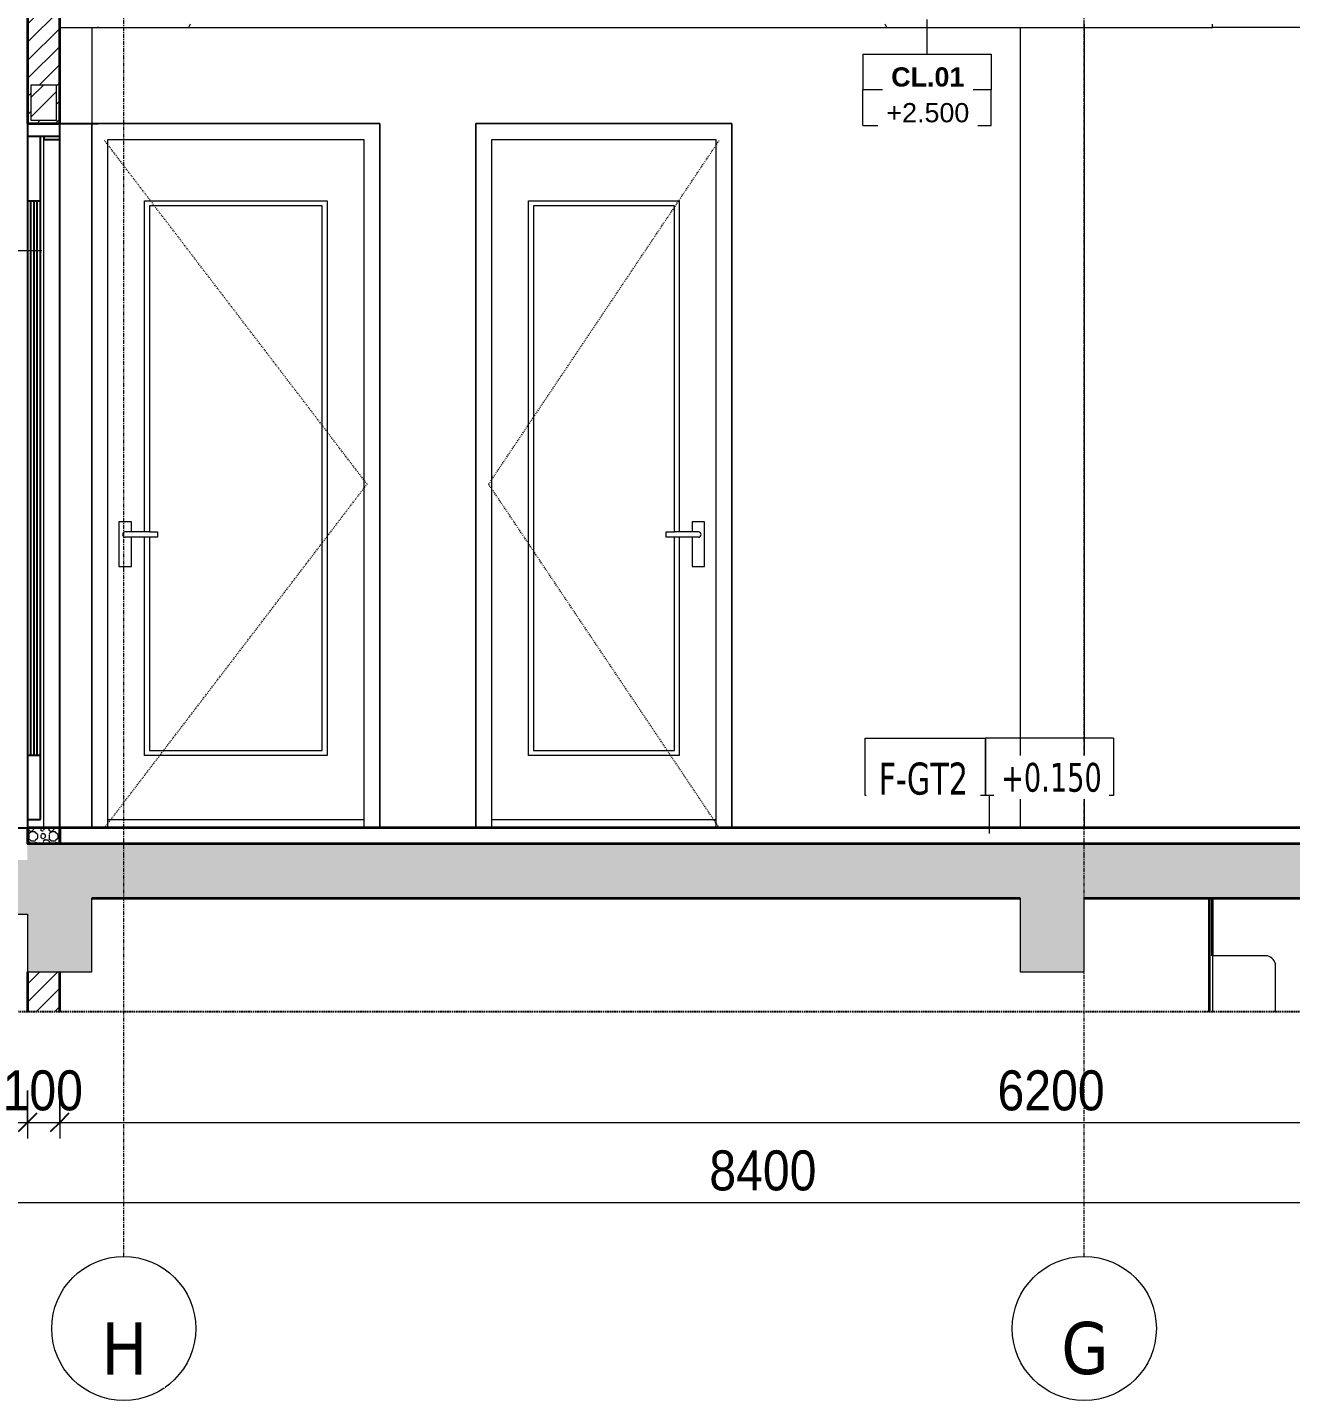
# Model space of a CAD drawing. Header units: millimetres. Extents: x 32270 to 221883, y 3811 to 78637.
# Drawn here: x 98241 to 102186, y 3811 to 8100 of the extents above; entities that cross this region are included whole.
import ezdxf

# ---------------------------------------------------------------- set-up
doc = ezdxf.new("R2010")
doc.units = ezdxf.units.MM
for name, pattern in [('Centre', [31.75, 6.35, -4.7625, 15.875, -4.7625]), ('Dash', [6, 3, -3]), ('Grid Line', [22.225, 12.7, -3.175, 3.175, -3.175]), ('Hidden', [7.14375, 4.7625, -2.38125])]:
    doc.linetypes.add(name, pattern=pattern)
for name, color, linetype, lineweight in [('0-5', 130, 'Continuous', 5), ('A-ANNO-DIMS', 211, 'Continuous', 9), ('A-ANNO-DIMS-50', 211, 'Continuous', 9), ('A-CLNG-1', 7, 'Continuous', 35), ('A-CLNG-2', 250, 'Continuous', 18), ('A-CLNG-FNSH-1', 250, 'Continuous', 18), ('A-CLNG-IDEN', 151, 'Continuous', 9), ('A-CLNG-PATT-1', 250, 'Continuous', 18), ('A-DETL-GENF', 92, 'Continuous', 18), ('A-DETL-GENF-3', 92, 'Hidden', 25), ('A-DETL-GENF-4', 9, 'Continuous', 18), ('A-DETL-GENF-HDLN-1', 250, 'Dash', 18), ('A-DETL-MEDM', 33, 'Continuous', 35), ('A-DETL-THIN', 151, 'Continuous', 18), ('A-DOOR-3', 250, 'Continuous', 18), ('A-DOOR-4', 10, 'Continuous', 25), ('A-DOOR-IDEN', 31, 'Continuous', 9), ('A-FLOR-FNSH-1', 7, 'Continuous', 35), ('A-FLOR-IDEN', 11, 'Continuous', 9), ('A-FLOR-LEVL-2', 51, 'Centre', 9), ('A-FLOR-PATT-2', 9, 'Continuous', 18), ('A-WALL-2', 7, 'Continuous', 35), ('A-WALL-3', 250, 'Continuous', 18), ('A-WALL-PATT-1', 9, 'Continuous', 18), ('M-EQPM', 50, 'Continuous', 18), ('M-EQPM-1', 50, 'Continuous', 25), ('M-EQPM-2', 250, 'Continuous', 18), ('S-COLS-9', 250, 'Continuous', 18), ('S-GRID-1', 1, 'Grid Line', 9), ('S-GRID-IDEN', 1, 'Continuous', 9)]:
    doc.layers.add(name, color=color, linetype=linetype, lineweight=lineweight)
doc.styles.add('Arial_1', font='arial.ttf', dxfattribs={"height": 60})
doc.styles.add('Arial_B_3', font='arialbd.ttf', dxfattribs={"height": 60})
doc.styles.add('Tahoma', font='tahoma.ttf', dxfattribs={"width": 0.8, "height": 100})
doc.styles.add('Tahoma_1', font='tahoma.ttf', dxfattribs={"width": 0.8, "height": 90})
doc.styles.add('Tahoma_B', font='tahomabd.ttf', dxfattribs={"height": 162.5})
doc.styles.add('UTM Avo', font='', dxfattribs={"width": 0.9, "height": 125})
doc.styles.get('UTM Avo').set_extended_font_data('UTM Avo')
doc.dimstyles.new('1_Dim_chi_tiet_2_5', dxfattribs={"dimscale": 304.8, "dimtxt": 124.912619, "dimasz": 0.19685, "dimexe": 0.164042, "dimexo": 0.0625, "dimgap": 0.016404, "dimtad": 1, "dimdec": 0, "dimrnd": 5, "dimzin": 0, "dimdsep": 46, "dimtxsty": 'UTM Avo', "dimblk1": 'OBLIQUE', "dimblk2": 'OBLIQUE', "dimsah": 1, "dimcen": 0.09, "dimdle": 0.164042, "dimazin": 0, "dimtfac": 1, "dimtdec": 4, "dimtix": 1, "dimtmove": 0, "dimatfit": 3, "dimfxl": 0.328084, "dimfxlon": 1, "dimtvp": 1, "dimtolj": 1, "dimtzin": 0, "dimarcsym": 2})
pattern_1 = [(45, (-71392.172, 15875), (-28.28427, 28.28427), [])]
pattern_2 = [(50, (78586.76, 15875), (364.368, -31.8783), [38.1, -419.1]), (355, (78586.76, 15875), (-70.486, 382.1133), [30.48, -335.28]), (100.451, (78617.12, 15872.34), (293.885, 350.2334), [32.38, -356.18]), (46.184, (78586.76, 15976.6), (542.1585, -84.086), [57.15, -628.65]), (96.636, (78631.94, 15969.6), (474.805, 494.855), [48.57, -534.27]), (351.184, (78586.76, 15976.6), (474.81, 494.85), [45.72, -502.92]), (21, (78637.56, 15951.2), (303.2285, -204.5305), [38.1, -419.1]), (326, (78637.56, 15951.2), (123.604, 368.376), [30.48, -335.28]), (71.451, (78662.83, 15934.16), (426.834, 163.8427), [32.38, -356.18]), (37.5, (78586.76, 15875), (6.17665, 169.11015), [3.353, -327.863, 3.353, -337.007, -336.55]), (37.5, (78586.76, 15875), (6.17665, 169.11015), [-671.576, 3.353, -333.197]), (7.5, (78586.76, 15875), (133.6389, 200.3615), [3.353, -190.703, 3.353, -320.243, -128.27]), (7.5, (78586.76, 15875), (133.6389, 200.3615), [-517.652, 3.353, -124.917]), (327.5, (78473.48, 15875), (271.1818, -11.45836), [3.353, -123.647, 3.353, -392.887, -525.78]), (327.5, (78473.48, 15875), (271.1818, -11.45836), [-523.24, 3.353, -522.427]), (317.5, (78422.68, 15875), (296.2585, 50.8528), [3.353, -161.747, 3.353, -259.791, -373.38]), (317.5, (78422.68, 15875), (296.2585, 50.8528), [-428.244, 3.353, -370.027]), (45, (78586.76, 15875), (-125.7236, 125.7236), []), (45, (78586.76, 16065.5), (-125.7236, 125.7236), [])]

# ---------------------------------------------------------------- blocks, each defined once
blk = doc.blocks.new('DOOR_CW_01 CANH MO-PANEL KINH - DIW_01-900x2200-CỬA GỖ VÂN LAMINATE-553375-TKCS_CĂN HỘ LOẠI 3A - MẶT CẮT 5')
at = {"layer": 'A-DETL-GENF-HDLN-1'}
for p, q in [((-50676.9, 6673.5), (-51496.9, 7747)), ((-51496.9, 5600), (-50676.9, 6673.5))]:
    blk.add_line(p, q, dxfattribs=at)
at = {"layer": 'A-DOOR-3'}
for p, q in [((-50636.9, 7800), (-51536.9, 7800)), ((-51536.9, 7800), (-51536.9, 5600)), ((-50636.9, 5600), (-50636.9, 7800)), ((-51486.9, 5600), (-51486.9, 7750)), ((-51486.9, 7750), (-50686.9, 7750)), ((-50686.9, 7750), (-50686.9, 5600)), ((-51371.9, 6524.5), (-51371.9, 7558)), ((-51371.9, 7558), (-50801.9, 7558)), ((-50801.9, 7558), (-50801.9, 5826)), ((-50816.9, 7543), (-51356.9, 7543)), ((-51356.9, 7543), (-51356.9, 6524.5)), ((-50816.9, 5841), (-50816.9, 7543)), ((-51412.2, 6556), (-51451.7, 6556)), ((-51451.7, 6556), (-51451.7, 6416)), ((-51356.9, 6524.5), (-51431.9, 6524.5)), ((-51412.2, 6524.5), (-51412.2, 6556)), ((-51356.9, 6524.5), (-51331.1, 6524.5)), ((-51331.1, 6524.5), (-51331.1, 6507.5)), ((-51356.9, 6507.5), (-51431.9, 6507.5)), ((-51412.2, 6416), (-51412.2, 6507.5)), ((-51371.9, 5826), (-51371.9, 6507.5)), ((-51356.9, 6507.5), (-51356.9, 5841)), ((-51331.1, 6507.5), (-51356.9, 6507.5)), ((-51451.7, 6416), (-51412.2, 6416)), ((-51356.9, 5841), (-50816.9, 5841)), ((-50801.9, 5826), (-51371.9, 5826)), ((-51486.9, 5626), (-50686.9, 5626))]:
    blk.add_line(p, q, dxfattribs=at)
for start, end in [(90, 180), (180, 270)]:
    blk.add_arc((-51431.9, 6516), 8.5, start, end, dxfattribs=at)
blk = doc.blocks.new('DOOR_CW_01 CANH MO-PANEL KINH - DIG_02-800x2200-CỬA NHÔM KÍNH-400864-TKCS_CĂN HỘ LOẠI 3A - MẶT CẮT 5')
at = {"layer": 'A-DETL-GENF-HDLN-1'}
for p, q in [((-50297.3, 6673.5), (-49577.3, 7747)), ((-49577.3, 5600), (-50297.3, 6673.5))]:
    blk.add_line(p, q, dxfattribs=at)
at = {"layer": 'A-DOOR-3'}
for p, q in [((-49537.3, 7800), (-50337.3, 7800)), ((-50337.3, 7800), (-50337.3, 5600)), ((-49537.3, 5600), (-49537.3, 7800)), ((-50287.3, 5600), (-50287.3, 7750)), ((-50287.3, 7750), (-49587.3, 7750)), ((-49587.3, 7750), (-49587.3, 5600)), ((-50172.3, 7558), (-49702.3, 7558)), ((-50172.3, 5826), (-50172.3, 7558)), ((-49702.3, 7558), (-49702.3, 6524.5)), ((-49717.3, 7543), (-50157.3, 7543)), ((-50157.3, 7543), (-50157.3, 5841)), ((-49717.3, 6524.5), (-49717.3, 7543)), ((-49743.2, 6524.5), (-49717.3, 6524.5)), ((-49743.2, 6507.5), (-49743.2, 6524.5)), ((-49642.3, 6524.5), (-49717.3, 6524.5)), ((-49662.1, 6556), (-49662.1, 6524.5)), ((-49622.6, 6556), (-49662.1, 6556)), ((-49622.6, 6416), (-49622.6, 6556)), ((-49717.3, 6507.5), (-49743.2, 6507.5)), ((-49717.3, 5841), (-49717.3, 6507.5)), ((-49642.3, 6507.5), (-49717.3, 6507.5)), ((-49702.3, 6507.5), (-49702.3, 5826)), ((-49662.1, 6507.5), (-49662.1, 6416)), ((-49662.1, 6416), (-49622.6, 6416)), ((-50157.3, 5841), (-49717.3, 5841)), ((-49702.3, 5826), (-50172.3, 5826)), ((-50287.3, 5626), (-49587.3, 5626))]:
    blk.add_line(p, q, dxfattribs=at)
for start, end in [(0, 90), (270, 360)]:
    blk.add_arc((-49642.3, 6516), 8.5, start, end, dxfattribs=at)
blk = doc.blocks.new('DOOR_CW_01 CANH MO-PANEL KINH - DIG_01-900x2200-CỬA NHÔM KÍNH-901215-TKCS_CĂN HỘ LOẠI 3A - MẶT CẮT 5')
at = {"layer": 'A-DOOR-3'}
for p, q in [((-51736.9, 7760), (-51736.9, 5600)), ((-51686.9, 5600), (-51686.9, 7750)), ((-51636.9, 7750), (-51636.9, 5600))]:
    blk.add_line(p, q, dxfattribs=at)
at = {"layer": 'A-DOOR-4'}
for p, q in [((-51736.9, 7800), (-51736.9, 5600)), ((-51736.9, 7800), (-51516.9, 7800)), ((-51736.9, 7800), (-51736.9, 5600)), ((-51636.9, 7800), (-51736.9, 7800)), ((-51736.9, 7800), (-51736.9, 7760)), ((-51636.9, 5600), (-51636.9, 7800)), ((-51636.9, 5600), (-51636.9, 7800)), ((-51636.9, 7750), (-51636.9, 7800)), ((-51736.9, 7760), (-51636.9, 7760)), ((-51736.9, 7760), (-51696.9, 7760)), ((-51736.9, 7760), (-51686.9, 7760)), ((-51696.9, 5626), (-51696.9, 7760)), ((-51686.9, 7760), (-51686.9, 7750)), ((-51686.9, 7750), (-51636.9, 7750)), ((-51736.9, 7558), (-51696.9, 7558)), ((-51726.9, 5826), (-51726.9, 7558)), ((-51716.9, 5826), (-51716.9, 7558)), ((-51706.9, 5826), (-51706.9, 7558)), ((-51696.9, 5826), (-51736.9, 5826)), ((-51736.9, 5626), (-51696.9, 5626))]:
    blk.add_line(p, q, dxfattribs=at)
blk = doc.blocks.new('NCV_TKTC_TANG 2_rvt-6-TKCS_CĂN HỘ LOẠI 3A - MẶT CẮT 5')
at = {"layer": 'A-CLNG-PATT-1'}
h = blk.add_hatch(dxfattribs=at)
h.set_pattern_fill('FP_32', color=256, style=0, pattern_type=2)
h.set_pattern_definition([(0, (-71392.17, 15875), (406.4, 101.6), [16.764, -288.036, 16.764, -288.036, -1625.6]), (0, (-71392.17, 15875), (406.4, 101.6), [-609.6, 16.764, -592.836, 16.764, -288.036, -711.2]), (0, (-71392.17, 15875), (406.4, 101.6), [-1524, 16.764, -186.436, 16.764, -491.236]), (120, (-71239.77, 15925.8), (-291.1882, 301.15272), [16.764, -288.036, 16.764, -288.036, -1625.6]), (120, (-71239.77, 15925.8), (-291.1882, 301.15272), [-609.6, 16.764, -592.836, 16.764, -288.036, -711.2]), (120, (-71239.77, 15925.8), (-291.1882, 301.15272), [-1524, 16.764, -186.436, 16.764, -491.236]), (240, (-71188.97, 16129), (-115.2118, -402.75272), [16.764, -288.036, 16.764, -288.036, -1625.6]), (240, (-71188.97, 16129), (-115.2118, -402.75272), [-609.6, 16.764, -592.836, 16.764, -288.036, -711.2]), (240, (-71188.97, 16129), (-115.2118, -402.75272), [-1524, 16.764, -186.436, 16.764, -491.236])])
h.paths.add_polyline_path([(-48436.9, 8100), (-48436.9, 8110), (-51636.9, 8110), (-51636.9, 8100), (-49410.5, 8100)])
at = {"layer": 'A-FLOR-PATT-2'}
h = blk.add_hatch(dxfattribs=at)
h.set_pattern_fill('FP_31', color=256, style=0, pattern_type=2)
h.set_pattern_definition([(180, (-71338.3, 15903.534), (-8e-15, -63.5), [6.012, -57.488]), (135, (-71334.046, 15899.283), (-63.4996, 4e-15), [6.012, -83.79]), (90, (-71334.046, 15893.27), (-63.5, 4e-15), [6.012, -57.488]), (45, (-71338.297, 15889.02), (0, 63.4996), [6.012, -83.79]), (0, (-71344.31, 15889.02), (0, 63.5), [6.012, -57.488]), (315, (-71348.56, 15893.27), (63.4996, 0), [6.012, -83.79]), (270, (-71348.56, 15899.28), (63.5, 4e-15), [6.012, -57.488]), (225, (-71344.31, 15903.534), (4e-15, -63.4996), [6.012, -83.79]), (180, (-71352.52, 15893.53), (-8e-15, -63.5), [6.892, -56.608]), (135, (-71347.65, 15888.66), (-63.4996, 4e-15), [6.892, -82.91]), (90, (-71347.65, 15881.77), (-63.5, 4e-15), [6.892, -56.608]), (45, (-71352.52, 15876.894), (0, 63.4996), [6.892, -82.91]), (0, (-71359.414, 15876.894), (0, 63.5), [6.892, -56.608]), (315, (-71364.287, 15881.77), (63.4996, 0), [6.892, -82.91]), (270, (-71364.29, 15888.66), (63.5, 4e-15), [6.892, -56.608]), (225, (-71359.414, 15893.533), (4e-15, -63.4996), [6.892, -82.91]), (180, (-71381.43, 15888.96), (-8e-15, -63.5), [4.546, -58.954]), (135, (-71378.215, 15885.746), (-63.4996, 4e-15), [4.546, -85.257]), (90, (-71378.215, 15881.2), (-63.5, 4e-15), [4.546, -58.954]), (45, (-71381.43, 15877.986), (0, 63.4996), [4.546, -85.257]), (0, (-71385.976, 15877.986), (0, 63.5), [4.546, -58.954]), (315, (-71389.19, 15881.2), (63.4996, 0), [4.546, -85.257]), (270, (-71389.19, 15885.746), (63.5, 4e-15), [4.546, -58.954]), (225, (-71385.976, 15888.96), (4e-15, -63.4996), [4.546, -85.257]), (90, (-71359.98, 15896.805), (-63.5, 4e-15), [9.093, -54.407]), (45, (-71366.41, 15890.375), (0, 63.4996), [9.093, -80.71]), (0, (-71375.5, 15890.375), (0, 63.5), [9.093, -54.407]), (315, (-71381.93, 15896.805), (63.4996, 0), [9.093, -80.71]), (270, (-71381.93, 15905.9), (63.5, 4e-15), [9.093, -54.407]), (225, (-71375.503, 15912.327), (4e-15, -63.4996), [9.093, -80.71]), (180, (-71366.41, 15912.33), (-8e-15, -63.5), [9.093, -54.407]), (135, (-71359.98, 15905.9), (-63.4996, 4e-15), [9.093, -80.71]), (90, (-71335.284, 15917.626), (-63.5, 4e-15), [11.586, -51.914]), (45, (-71343.477, 15909.433), (0, 63.4996), [11.586, -78.217]), (0, (-71355.06, 15909.43), (0, 63.5), [11.586, -51.914]), (315, (-71363.256, 15917.626), (63.4996, 0), [11.586, -78.217]), (270, (-71363.256, 15929.21), (63.5, 4e-15), [11.586, -51.914]), (225, (-71355.063, 15937.404), (4e-15, -63.4996), [11.586, -78.217]), (180, (-71343.48, 15937.404), (-8e-15, -63.5), [11.586, -51.914]), (135, (-71335.284, 15929.21), (-63.4996, 4e-15), [11.586, -78.217]), (90, (-71373.88, 15921.15), (-63.5, 4e-15), [6.013, -57.487]), (45, (-71378.13, 15916.9), (0, 63.4996), [6.013, -83.79]), (0, (-71384.14, 15916.9), (0, 63.5), [6.013, -57.487]), (315, (-71388.394, 15921.15), (63.4996, 0), [6.013, -83.79]), (270, (-71388.394, 15927.16), (63.5, 4e-15), [6.013, -57.487]), (225, (-71384.14, 15931.415), (4e-15, -63.4996), [6.013, -83.79]), (180, (-71378.13, 15931.415), (-8e-15, -63.5), [6.013, -57.487]), (135, (-71373.877, 15927.163), (-63.4996, 4e-15), [6.013, -83.79])])
h.paths.add_polyline_path([(-51736.9, 5550), (-51636.9, 5550), (-51636.9, 5600), (-51736.9, 5600)])
at = {"layer": 'A-WALL-PATT-1'}
h = blk.add_hatch(dxfattribs=at)
h.set_pattern_fill('FP_28', color=256, style=0, pattern_type=2)
h.set_pattern_definition(pattern_1)
h.paths.add_polyline_path([(-51726.9, 7800), (-51636.9, 7800), (-51636.9, 8550), (-51736.9, 8550), (-51736.9, 7800)])
h.paths.add_polyline_path([(-51646.9, 7810), (-51726.9, 7810), (-51726.9, 7920), (-51646.9, 7920), (-51646.9, 7848.4)])
at = {"layer": 'A-CLNG-2'}
blk.add_line((-45511.9, 8100), (-48036.9, 8100), dxfattribs=at)
at = {"layer": 'A-CLNG-FNSH-1'}
for p, q in [((-51636.9, 8110), (-51636.9, 8100)), ((-48436.9, 8110), (-48436.9, 8100)), ((-48436.9, 8100), (-48436.9, 8110)), ((-48036.9, 8100), (-48036.9, 8110)), ((-51636.9, 8100), (-48436.9, 8100)), ((-48436.9, 8100), (-48036.9, 8100))]:
    blk.add_line(p, q, dxfattribs=at)
at = {"layer": 'A-FLOR-FNSH-1'}
for p, q in [((-51636.9, 5600), (-51736.9, 5600)), ((-51736.9, 5600), (-51736.9, 5550)), ((-45436.9, 5600), (-51636.9, 5600)), ((-51636.9, 5600), (-51636.9, 5550)), ((-51636.9, 5550), (-51636.9, 5600))]:
    blk.add_line(p, q, dxfattribs=at)
at = {"layer": 'A-WALL-2'}
for p, q in [((-51736.9, 8550), (-51736.9, 7800)), ((-51636.9, 7800), (-51636.9, 8550)), ((-51736.9, 7800), (-51636.9, 7800))]:
    blk.add_line(p, q, dxfattribs=at)
at = {"layer": 'A-WALL-3'}
for p, q in [((-48436.9, 8100), (-48436.9, 5600)), ((-51536.9, 5700), (-51536.9, 7800)), ((-51536.9, 7800), (-50636.9, 7800)), ((-50636.9, 7800), (-50636.9, 5700)), ((-50337.3, 5700), (-50337.3, 7800)), ((-50337.3, 7800), (-49537.3, 7800)), ((-49537.3, 7800), (-49537.3, 5700)), ((-51536.9, 5600), (-51536.9, 5700)), ((-50636.9, 5700), (-50636.9, 5600)), ((-50337.3, 5600), (-50337.3, 5700)), ((-49537.3, 5700), (-49537.3, 5600))]:
    blk.add_line(p, q, dxfattribs=at)
at = {"layer": 'S-COLS-9'}
for p, q in [((-51536.9, 8100), (-51536.9, 5600)), ((-48636.9, 8100), (-48636.9, 5600)), ((-48436.9, 8100), (-48436.9, 5600))]:
    blk.add_line(p, q, dxfattribs=at)
at = {"layer": 'A-DOOR-3'}
for name in ['DOOR_CW_01 CANH MO-PANEL KINH - DIG_01-900x2200-CỬA NHÔM KÍNH-901215-TKCS_CĂN HỘ LOẠI 3A - MẶT CẮT 5', 'DOOR_CW_01 CANH MO-PANEL KINH - DIW_01-900x2200-CỬA GỖ VÂN LAMINATE-553375-TKCS_CĂN HỘ LOẠI 3A - MẶT CẮT 5', 'DOOR_CW_01 CANH MO-PANEL KINH - DIG_02-800x2200-CỬA NHÔM KÍNH-400864-TKCS_CĂN HỘ LOẠI 3A - MẶT CẮT 5']:
    blk.add_blockref(name, (0, 0), dxfattribs=at)
blk = doc.blocks.new('Air_Conditioner_on_wall_20381 - Air_Conditioner_on_wall_20381-V112-TKCS_CĂN HỘ LOẠI 3A - MẶT CẮT 5')
at = {"layer": 'M-EQPM-2'}
for p, q in [((-47864.7, 5200), (-48036.9, 5200)), ((-48036.9, 5200), (-48036.9, 5025.7)), ((-47839.6, 5025.7), (-47839.6, 5170))]:
    blk.add_line(p, q, dxfattribs=at)
blk.add_arc((-47872.6, 5167.8), 33.1, 3.7944, 76.2056, dxfattribs=at)
blk = doc.blocks.new('CL_01-VÁCH DỰNG THẠCH CAO CĂN HỘ LOẠI 1-5D9 - CL_01-VÁCH DỰNG THẠCH CAO CĂN HỘ LOẠI 1A-5-861306-TKCS_CĂN HỘ LOẠI 3A - MẶT CẮT 5')
at = {"layer": 'A-CLNG-1'}
for p, q in [((-48046.9, 5380), (-48046.9, 5025.7)), ((-48036.9, 5200), (-48036.9, 5380))]:
    blk.add_line(p, q, dxfattribs=at)
blk = doc.blocks.new('NCV_TKTC_TANG 1_rvt-6-TKCS_CĂN HỘ LOẠI 3A - MẶT CẮT 5')
at = {"layer": 'A-WALL-PATT-1'}
h = blk.add_hatch(dxfattribs=at)
h.set_pattern_fill('FP_28', color=256, style=0, pattern_type=2)
h.set_pattern_definition(pattern_1)
h.paths.add_polyline_path([(-51700.8, 5025.7), (-51636.9, 5025.7), (-51636.9, 5150), (-51736.9, 5150), (-51736.9, 5025.7)])
at = {"layer": 'A-WALL-2'}
for p, q in [((-51736.9, 5150), (-51736.9, 5025.7)), ((-51636.9, 5025.7), (-51636.9, 5150))]:
    blk.add_line(p, q, dxfattribs=at)
at = {"layer": 'A-CLNG-2'}
blk.add_blockref('CL_01-VÁCH DỰNG THẠCH CAO CĂN HỘ LOẠI 1-5D9 - CL_01-VÁCH DỰNG THẠCH CAO CĂN HỘ LOẠI 1A-5-861306-TKCS_CĂN HỘ LOẠI 3A - MẶT CẮT 5', (0, 0), dxfattribs=at)
at = {"layer": 'M-EQPM-2'}
blk.add_blockref('Air_Conditioner_on_wall_20381 - Air_Conditioner_on_wall_20381-V112-TKCS_CĂN HỘ LOẠI 3A - MẶT CẮT 5', (0, 0), dxfattribs=at)
blk = doc.blocks.new('TKTC_XREF_251221_MB TANG 2-7 - TKTC_XREF_251221_MB TANG 2-7-2039446-TKCS_CĂN HỘ LOẠI 3A - MẶT CẮT 5')
at = {"layer": 'M-EQPM-1'}
blk.add_line((-54201.4, 5600), (-44707, 5600), dxfattribs=at)
blk = doc.blocks.new('BORDER VIEW - BORDER VIEW-3699927-TKCS_CĂN HỘ LOẠI 3A - MẶT CẮT 5')
at = {"layer": 'A-DETL-GENF-3'}
blk.add_line((-44857, 5025.7), (-54051.4, 5025.7), dxfattribs=at)
blk = doc.blocks.new('Grid - M_Grid Head - Circle-353313-TKCS_CĂN HỘ LOẠI 3A - MẶT CẮT 5')
at = {"layer": 'S-GRID-IDEN'}
blk.add_circle((-45336.9, 4036.1), 225, dxfattribs=at)
blk = doc.blocks.new('DIMBLOCK101-TKCS_CĂN HỘ LOẠI 3A - MẶT CẮT 5')
at = {"layer": 'A-ANNO-DIMS-50'}
for p, q in [((96542, 4780), (96542, 4630)), ((96542, 4680), (96542, 4780)), ((98242, 4780), (98242, 4630)), ((98242, 4680), (98242, 4780)), ((96542, 4680), (98242, 4680))]:
    blk.add_line(p, q, dxfattribs=at)
at = {"layer": 'A-ANNO-DIMS-50', "lineweight": 25}
for p, q in [((96542, 4680), (96512, 4650)), ((96542, 4680), (96572, 4710)), ((98242, 4680), (98212, 4650)), ((98242, 4680), (98272, 4710))]:
    blk.add_line(p, q, dxfattribs=at)
at = {"layer": 'A-ANNO-DIMS-50', "color": 0, "insert": (97220.8, 4842.4), "char_height": 125, "width": 410.824, "attachment_point": 1, "line_spacing_factor": 1.110334, "style": 'UTM Avo'}
blk.add_mtext('1700', dxfattribs=at)
blk = doc.blocks.new('_Oblique')
at = {"color": 0, "linetype": 'ByBlock', "lineweight": -2}
blk.add_line((-0.5, -0.5), (0.5, 0.5), dxfattribs=at)
blk = doc.blocks.new('DIMBLOCK102-TKCS_CĂN HỘ LOẠI 3A - MẶT CẮT 5')
at = {"layer": 'A-ANNO-DIMS-50'}
for p, q in [((98242, 4780), (98242, 4630)), ((98242, 4680), (98242, 4780)), ((98342, 4780), (98342, 4630)), ((98342, 4680), (98342, 4780)), ((98242, 4680), (98342, 4680))]:
    blk.add_line(p, q, dxfattribs=at)
at = {"layer": 'A-ANNO-DIMS-50', "lineweight": 25}
for p, q in [((98242, 4680), (98212, 4650)), ((98242, 4680), (98272, 4710)), ((98342, 4680), (98312, 4650)), ((98342, 4680), (98372, 4710))]:
    blk.add_line(p, q, dxfattribs=at)
at = {"layer": 'A-ANNO-DIMS-50', "color": 0, "insert": (98163.6, 4842.4), "char_height": 125, "width": 308.118, "attachment_point": 1, "line_spacing_factor": 1.110334, "style": 'UTM Avo'}
blk.add_mtext('100', dxfattribs=at)
blk = doc.blocks.new('DIMBLOCK103-TKCS_CĂN HỘ LOẠI 3A - MẶT CẮT 5')
at = {"layer": 'A-ANNO-DIMS-50'}
for p, q in [((98342, 4780), (98342, 4630)), ((98342, 4680), (98342, 4780)), ((104542, 4780), (104542, 4630)), ((104542, 4680), (104542, 4780)), ((98342, 4680), (104542, 4680))]:
    blk.add_line(p, q, dxfattribs=at)
at = {"layer": 'A-ANNO-DIMS-50', "lineweight": 25}
for p, q in [((98342, 4680), (98312, 4650)), ((98342, 4680), (98372, 4710)), ((104542, 4680), (104512, 4650)), ((104542, 4680), (104572, 4710))]:
    blk.add_line(p, q, dxfattribs=at)
at = {"layer": 'A-ANNO-DIMS-50', "color": 0, "insert": (101270.8, 4842.4), "char_height": 125, "width": 410.824, "attachment_point": 1, "line_spacing_factor": 1.110334, "style": 'UTM Avo'}
blk.add_mtext('6200', dxfattribs=at)
blk = doc.blocks.new('DIMBLOCK105-TKCS_CĂN HỘ LOẠI 3A - MẶT CẮT 5')
at = {"layer": 'A-ANNO-DIMS-50'}
for p, q in [((96342, 4530), (96342, 4380)), ((96342, 4430), (96342, 4530)), ((104742, 4530), (104742, 4380)), ((104742, 4430), (104742, 4530)), ((96292, 4430), (104792, 4430))]:
    blk.add_line(p, q, dxfattribs=at)
at = {"layer": 'A-ANNO-DIMS-50', "lineweight": 25}
for p, q in [((96342, 4430), (96312, 4400)), ((96342, 4430), (96372, 4460)), ((104742, 4430), (104712, 4400)), ((104742, 4430), (104772, 4460))]:
    blk.add_line(p, q, dxfattribs=at)
at = {"layer": 'A-ANNO-DIMS-50', "color": 0, "insert": (100370.8, 4592.4), "char_height": 125, "width": 410.824, "attachment_point": 1, "line_spacing_factor": 1.110334, "style": 'UTM Avo'}
blk.add_mtext('8400', dxfattribs=at)
blk = doc.blocks.new('M_Ceiling Tag w Height - M_Ceiling Tag w Height-4076435-TKCS_CĂN HỘ LOẠI 3A - MẶT CẮT 5')
at = {"layer": 'A-CLNG-IDEN'}
for p, q in [((-49129.1, 8016.3), (-49129.1, 7905.1)), ((-49129.1, 8016.3), (-48728, 8016.3)), ((-48728, 8016.3), (-48728, 7905.1)), ((-49129.1, 7793.8), (-49129.1, 7905.1)), ((-48728, 7905.1), (-49129.1, 7905.1)), ((-48728, 7793.8), (-48728, 7905.1)), ((-49129.1, 7793.8), (-48728, 7793.8))]:
    blk.add_line(p, q, dxfattribs=at)
blk = doc.blocks.new('TAG SAN - TTG - TAG FFL-4075299-TKCS_CĂN HỘ LOẠI 3A - MẶT CẮT 5')
at = {"layer": 'A-FLOR-IDEN'}
for p, q in [((-49121.5, 5701.2), (-49121.5, 5879.9)), ((-49121.5, 5879.9), (-48745.5, 5879.9)), ((-48745.5, 5879.9), (-48745.5, 5701.2)), ((-48345.5, 5879.9), (-48745.5, 5879.9)), ((-48745.5, 5701.2), (-48745.5, 5879.9)), ((-48345.5, 5879.9), (-48345.5, 5701.2)), ((-48745.5, 5701.2), (-49121.5, 5701.2)), ((-48345.5, 5701.2), (-48745.5, 5701.2))]:
    blk.add_line(p, q, dxfattribs=at)

msp = doc.modelspace()

# ---------------------------------------------------------------- hatches: boundary and pattern name
at = {"layer": 'A-DETL-GENF-4'}
h = msp.add_hatch(dxfattribs=at)
h.set_pattern_fill('FP_29', color=256, style=0, pattern_type=2)
h.set_pattern_definition(pattern_2)
h.paths.add_polyline_path([(98332, 7810), (98332, 7920), (98252, 7920), (98252, 7810)])
h = msp.add_hatch(dxfattribs=at)
h.set_pattern_fill('FP_29', color=256, style=0, pattern_type=2)
h.set_pattern_definition(pattern_2)
h.paths.add_polyline_path([(104787.6, 5025.7), (104792, 5025.7), (104792, 5330), (105272, 5330), (105272, 5550), (98240.8, 5550), (98240.8, 5500), (96542, 5500), (96542, 5550), (95777.6, 5550), (95777.6, 5380), (96292, 5380), (96292, 5025.7), (96592, 5025.7), (96592, 5330), (98242, 5330), (98242, 5150), (98442, 5150), (98442, 5380), (101342, 5380), (101342, 5150), (101542, 5150), (101542, 5380), (104492, 5380), (104492, 5025.7), (104551.8, 5025.7)])

# ---------------------------------------------------------------- linework, layer by layer
at = {"layer": 'A-CLNG-IDEN'}
msp.add_line((101050.4, 8125.1), (101050.4, 8016.3), dxfattribs=at)
at = {"layer": 'A-DETL-MEDM'}
for p, q in [((100508.6, 5550), (98240.8, 5550)), ((105272, 5550), (100508.6, 5550)), ((98442, 5380), (101342, 5380)), ((101542, 5380), (104492, 5380))]:
    msp.add_line(p, q, dxfattribs=at)
at = {"layer": 'A-DETL-THIN'}
for p, q in [((98332, 7920), (98252, 7920)), ((98252, 7920), (98252, 7810)), ((98332, 7810), (98332, 7920)), ((98252, 7810), (98332, 7810)), ((98442, 5150), (98442, 5380)), ((101342, 5380), (101342, 5150)), ((101542, 5150), (101542, 5380)), ((96592, 5330), (98242, 5330)), ((98242, 5330), (98242, 5150)), ((98242, 5150), (98442, 5150)), ((101342, 5150), (101542, 5150))]:
    msp.add_line(p, q, dxfattribs=at)
at = {"layer": 'A-DOOR-IDEN'}
msp.add_line((98286.6, 7402.5), (98056.2, 7402.5), dxfattribs=at)
at = {"layer": 'A-FLOR-IDEN'}
msp.add_line((101245.5, 5582.1), (101245.5, 5701.2), dxfattribs=at)
at = {"layer": 'A-FLOR-LEVL-2'}
msp.add_line((95270.3, 5600), (105861.5, 5600), dxfattribs=at)
at = {"layer": 'S-GRID-1'}
for p, q in [((98542, 5511.1), (98542, 9629.9)), ((101542, 5511.1), (101542, 9629.9)), ((98542, 4261.1), (98542, 5511.1)), ((101542, 4261.1), (101542, 5511.1))]:
    msp.add_line(p, q, dxfattribs=at)

# ---------------------------------------------------------------- block references
at = {"layer": '0-5'}
for name in ['NCV_TKTC_TANG 2_rvt-6-TKCS_CĂN HỘ LOẠI 3A - MẶT CẮT 5', 'NCV_TKTC_TANG 1_rvt-6-TKCS_CĂN HỘ LOẠI 3A - MẶT CẮT 5']:
    msp.add_blockref(name, (149978.9, 0), dxfattribs=at)
at = {"layer": 'A-CLNG-IDEN'}
msp.add_blockref('M_Ceiling Tag w Height - M_Ceiling Tag w Height-4076435-TKCS_CĂN HỘ LOẠI 3A - MẶT CẮT 5', (149978.9, 0), dxfattribs=at)
at = {"layer": 'A-DETL-GENF'}
msp.add_blockref('BORDER VIEW - BORDER VIEW-3699927-TKCS_CĂN HỘ LOẠI 3A - MẶT CẮT 5', (149978.9, 0), dxfattribs=at)
at = {"layer": 'A-FLOR-IDEN'}
msp.add_blockref('TAG SAN - TTG - TAG FFL-4075299-TKCS_CĂN HỘ LOẠI 3A - MẶT CẮT 5', (149978.9, 0), dxfattribs=at)
at = {"layer": 'M-EQPM'}
msp.add_blockref('TKTC_XREF_251221_MB TANG 2-7 - TKTC_XREF_251221_MB TANG 2-7-2039446-TKCS_CĂN HỘ LOẠI 3A - MẶT CẮT 5', (149978.9, 0), dxfattribs=at)
at = {"layer": 'S-GRID-IDEN'}
for p in [(143878.9, 0), (146878.9, 0)]:
    msp.add_blockref('Grid - M_Grid Head - Circle-353313-TKCS_CĂN HỘ LOẠI 3A - MẶT CẮT 5', p, dxfattribs=at)

# ---------------------------------------------------------------- dimensions: what is measured, and where the dimension line sits
at = {"layer": 'A-ANNO-DIMS'}
for base, p1, p2, override, picture, middle in [((98242, 4680), (96542, 4780), (98242, 4780), {"dimpost": '<>', "dimfxl": 1700}, 'DIMBLOCK101-TKCS_CĂN HỘ LOẠI 3A - MẶT CẮT 5', (97392, 4749.7)), ((98342, 4680), (98242, 4780), (98342, 4780), {"dimpost": '<>', "dimfxl": 100}, 'DIMBLOCK102-TKCS_CĂN HỘ LOẠI 3A - MẶT CẮT 5', (98292, 4749.7)), ((104542, 4680), (98342, 4780), (104542, 4780), {"dimpost": '<>', "dimfxl": 6200}, 'DIMBLOCK103-TKCS_CĂN HỘ LOẠI 3A - MẶT CẮT 5', (101442, 4749.7)), ((104742, 4430), (96342, 4530), (104742, 4530), {"dimpost": '<>', "dimfxl": 8400}, 'DIMBLOCK105-TKCS_CĂN HỘ LOẠI 3A - MẶT CẮT 5', (100542, 4499.7))]:
    dim = msp.add_linear_dim(base=base, p1=p1, p2=p2, dimstyle='1_Dim_chi_tiet_2_5', override=override, dxfattribs=at)
    dim.commit()
    dim.dimension.update_dxf_attribs({"geometry": picture, "text_midpoint": middle})

# ---------------------------------------------------------------- next in the draw order: texts
at = {"layer": 'A-CLNG-IDEN', "char_height": 60, "attachment_point": 5, "line_spacing_factor": 0.936439, "bg_fill": 3, "box_fill_scale": 1.25, "bg_fill_color": 256, "bg_fill_true_color": 13158600, "bg_fill_transparency": 0}
for s, insert, width, style in [('\\pt634.9998,1270.0002,1905,2539.9998,3175.0002,3810,4444.9998,5080.0002,5715,6349.9998,6985.0002,7620,8254.9998,8890.0002,9525,10159.9998,10795.0002,11430,12064.9998,12700.0002,13335,13969.9998,14605.0002,15240,15874.9998,16510.0002,17145,17779.9998,18415.0002,19050,19684.9998,20320.0002;CL.01', (101053.1, 7945.1), 251.5, 'Arial_B_3'), ('\\pt634.9998,1270.0002,1905,2539.9998,3175.0002,3810,4444.9998,5080.0002,5715,6349.9998,6985.0002,7620,8254.9998,8890.0002,9525,10159.9998,10795.0002,11430,12064.9998,12700.0002,13335,13969.9998,14605.0002,15240,15874.9998,16510.0002,17145,17779.9998,18415.0002,19050,19684.9998,20320.0002;+2.500', (101053.4, 7833.4), 281, 'Arial_1')]:
    msp.add_mtext(s, dxfattribs=dict(at, insert=insert, width=width, style=style))
at = {"layer": 'A-FLOR-IDEN', "attachment_point": 5, "line_spacing_factor": 0.996129, "bg_fill": 3, "box_fill_scale": 1.25, "bg_fill_color": 256, "bg_fill_true_color": 13158600, "bg_fill_transparency": 0}
for s, insert, char_height, width, style in [('\\pt4,8,12,16,20,24,28,32,36,40,44,48,52,56,60,64,68,72,76,80,84,88,92,96,100,104,108,112,116,120,124,128;F-GT2', (101039.1, 5752.9), 100, 306.8, 'Tahoma'), ('\\pt3.9996,8.0001,11.9997,16.0002,19.9998,24.0003,27.9999,32.0004,36,39.9996,44.0001,47.9997,52.0002,55.9998,60.0003,63.9999,68.0004,72,75.9996,80.0001,83.9997,88.0002,91.9998,96.0003,99.9999,104.0004,108,111.9996,116.0001,119.9997,124.0002,127.9998;+0.150', (101439.3, 5757), 90, 314.8, 'Tahoma_1')]:
    msp.add_mtext(s, dxfattribs=dict(at, insert=insert, char_height=char_height, width=width, style=style))
at = {"layer": 'S-GRID-IDEN', "char_height": 162.5, "attachment_point": 5, "line_spacing_factor": 0.996129, "style": 'Tahoma_B', "bg_fill": 3, "box_fill_scale": 1.25, "bg_fill_color": 256, "bg_fill_true_color": 13158600, "bg_fill_transparency": 0}
for s, insert, width in [('\\pt634.99962,1269.99925,1905.0005,2540.00013,3174.99975,3809.99937,4445.00062,5080.00025,5714.99987,6349.9995,6985.00075,7620.00037,8255,8889.99962,9524.99925,10160.0005,10795.00013,11429.99975,12064.99938,12700.00063,13335.00025,13969.99988,14604.9995,15240.00075,15875.00038,16510,17144.99963,17779.99925,18415.0005,19050.00013,19684.99975,20319.99938;H', (98544.1, 3973.6), 172), ('\\pt634.99962,1269.99925,1905.0005,2540.00013,3174.99975,3809.99937,4445.00062,5080.00025,5714.99987,6349.9995,6985.00075,7620.00037,8255,8889.99962,9524.99925,10160.0005,10795.00013,11429.99975,12064.99938,12700.00063,13335.00025,13969.99988,14604.9995,15240.00075,15875.00038,16510,17144.99963,17779.99925,18415.0005,19050.00013,19684.99975,20319.99938;G', (101544.3, 3973.6), 168.5)]:
    msp.add_mtext(s, dxfattribs=dict(at, insert=insert, width=width))

doc.saveas('drawing.dxf')
